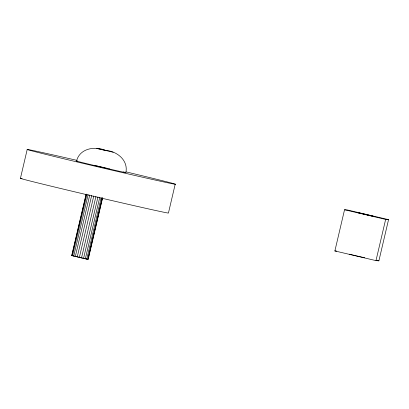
<?xml version="1.0" encoding="UTF-8"?>
<svg xmlns="http://www.w3.org/2000/svg" width="409" height="409" viewBox="0 0 409 409"><rect width="100%" height="100%" fill="white"/><g stroke="black" fill="none" stroke-linecap="round" stroke-linejoin="round"><path stroke-width="0.61" d="M125.865 172.634C128.503 160.297 116.938 151.115 105.65 150.394C94.965 145.947 79.837 148.176 76.539 161.028M20.45 178.263L27.214 149.418M102.577 197.946L88.16 259.413L79.361 257.435L71.718 255.543L86.135 194.076M71.851 255.599L86.12 194.75M72.531 255.783L86.948 194.316M73.717 256.08L88.134 194.612M75.328 256.474L89.745 195.006M77.255 256.934L91.672 195.466M79.361 257.435L93.779 195.967M81.509 257.936L95.926 196.468M83.548 258.406L97.966 196.939M85.343 258.815L99.76 197.348M86.769 259.132L101.187 197.665M87.73 259.337L102.148 197.869M88.18 258.739L102.449 197.89M175.19 184.239L168.426 213.084A76.186 0.798 13.2 0 1 83.692 193.963A76.186 0.798 13.2 0 1 22.055 178.518M334.879 250.947L344.542 209.745L347.445 209.97L388.55 219.643L378.887 260.845L375.983 260.62L334.879 250.947L336.622 251.085M375.983 260.62L385.646 219.413L388.55 219.643M108.993 168.687L109.295 168.707M71.718 255.543L74.54 256.141M364.67 257.752L356.3 255.85M107.081 168.273L108.032 168.482M105.41 167.894L106.606 168.165M75.138 256.279L76.335 256.55M103.789 167.521L104.811 167.756M76.846 256.668L77.863 256.903M102.771 167.286L98.513 166.284M78.375 257.021L79.448 257.271M105.067 150.348L96.846 148.416L113.16 152.23M344.542 209.745L385.646 219.413M376.433 260.267L378.887 260.845M354.721 255.477L355.774 255.727M80.522 257.527L88.16 259.413M96.59 165.824L98.032 166.172M352.747 255.006L354.194 255.354M94.98 165.43L96.054 165.691M351.193 254.628L352.267 254.889M349.47 254.199L350.656 254.495M126.049 171.882A76.186 0.798 13.2 0 1 160.65 181.264A76.186 0.798 13.2 0 1 41.289 153.263A76.186 0.798 13.2 0 1 77.102 160.405M123.431 171.923A25.394 0.266 13.2 0 1 102.695 167.45A25.394 0.266 13.2 0 1 77.833 161.258M358.754 212.838L358.325 212.757L374.767 216.627L358.754 212.838"/></g></svg>
